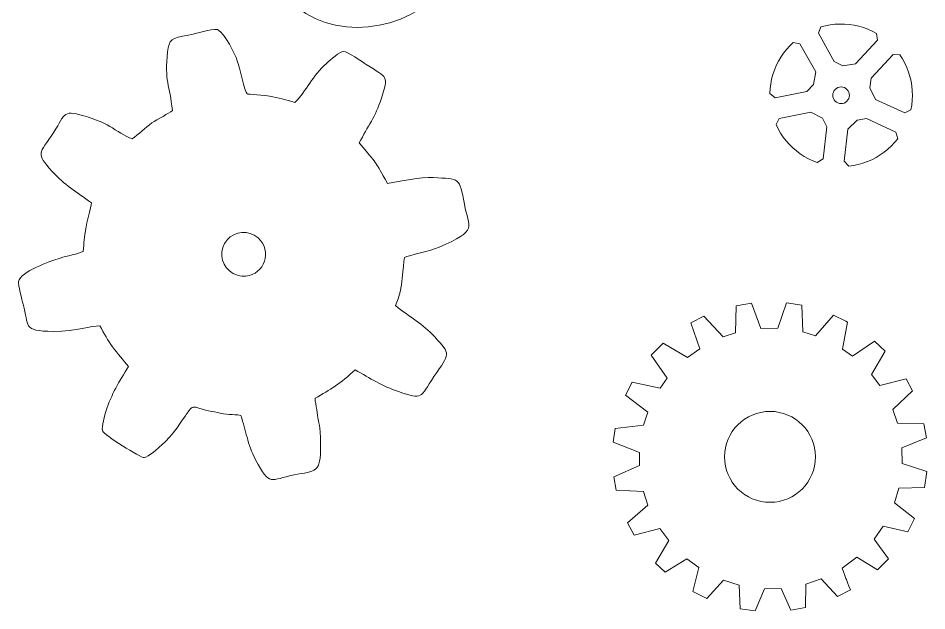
# Model space of a CAD drawing. Header units: centimetres. Extents: x -21.6 to 35.6, y -35.6 to 48.3.
# Drawn here: x -5.09 to 5.28, y 28.2 to 34.97 of the extents above; entities that cross this region are included whole.
import ezdxf

# ---------------------------------------------------------------- set-up
doc = ezdxf.new("R2010")
doc.units = ezdxf.units.CM
doc.header["$MEASUREMENT"] = 0
doc.layers.add('layer 1', color=7, linetype='Continuous')

msp = doc.modelspace()

# ---------------------------------------------------------------- linework, layer by layer
at = {"layer": 'layer 1', "color": 250, "lineweight": 9}
for points, knots in [([(-2.445, 39.6309), (-2.16984, 41.17608), (-0.21824, 41.07448), (-0.00657, 39.7198), (-0.00657, 39.7198), (0.31798, 38.23813), (-0.80137, 37.85773), (-0.17116, 36.40701), (-0.17116, 36.40701), (0.59435, 34.60783), (-2.73622, 34.112), (-2.19295, 36.398), (-2.19295, 36.398), (-1.68495, 37.73149), (-2.74133, 38.27622), (-2.445, 39.6309)], [0, 0, 0, 0, 0.2, 0.2, 0.2, 0.2, 0.4, 0.4, 0.4, 0.4, 0.6, 0.6, 0.6, 0.6, 1, 1, 1, 1]), ([(-1.20097, 33.5459), (-0.948, 33.24114), (-1.04445, 33.36384), (-0.87863, 33.08169), (-0.87863, 33.08169), (-0.73212, 33.10929), (-0.50253, 33.15841), (-0.35803, 33.14986), (-0.35803, 33.14986), (-0.0528, 33.13173), (-0.05877, 33.15659), (-0.00166, 32.84756), (-0.00166, 32.84756), (0.04988, 32.5688), (0.16676, 32.55517), (-0.29125, 32.3534), (-0.29125, 32.3534), (-0.38049, 32.31407), (-0.63524, 32.26126), (-0.68399, 32.23788), (-0.68399, 32.23788), (-0.70768, 32.13434), (-0.69635, 31.89381), (-0.78707, 31.68727), (-0.78707, 31.68727), (-0.62108, 31.55659), (-0.47883, 31.47955), (-0.3405, 31.3302), (-0.3405, 31.3302), (-0.15139, 31.126), (-0.16665, 31.1473), (-0.34857, 30.87668), (-0.34857, 30.87668), (-0.5136, 30.63125), (-0.46978, 30.61082), (-0.75243, 30.70549), (-0.75243, 30.70549), (-0.94061, 30.7685), (-1.07428, 30.85651), (-1.24973, 30.95494), (-1.24973, 30.95494), (-1.40942, 30.79768), (-1.53444, 30.72833), (-1.70391, 30.62965), (-1.70391, 30.62965), (-1.70768, 30.59074), (-1.69173, 30.54136), (-1.68684, 30.50134), (-1.68684, 30.50134), (-1.66079, 30.28766), (-1.64516, 30.36857), (-1.64234, 30.09566), (-1.64234, 30.09566), (-1.639, 29.77088), (-1.70012, 29.80208), (-1.94946, 29.75398), (-1.94946, 29.75398), (-2.21406, 29.70293), (-2.21893, 29.61531), (-2.38394, 29.92534), (-2.38394, 29.92534), (-2.48325, 30.11188), (-2.49108, 30.26029), (-2.55468, 30.43459), (-2.55468, 30.43459), (-2.60269, 30.44695), (-2.63981, 30.4396), (-2.68501, 30.44502), (-2.68501, 30.44502), (-2.72203, 30.44945), (-2.78128, 30.4569), (-2.81886, 30.46647), (-2.81886, 30.46647), (-2.87004, 30.4795), (-2.91061, 30.47918), (-2.95494, 30.49238), (-2.95494, 30.49238), (-3.06206, 30.52426), (-3.0882, 30.54663), (-3.12146, 30.51506), (-3.12146, 30.51506), (-3.12966, 30.50728), (-3.13891, 30.49618), (-3.14571, 30.48743), (-3.14571, 30.48743), (-3.15979, 30.46931), (-3.17288, 30.44988), (-3.18623, 30.43108), (-3.18623, 30.43108), (-3.29366, 30.27965), (-3.31481, 30.22572), (-3.46008, 30.09258), (-3.46008, 30.09258), (-3.4924, 30.06295), (-3.61391, 29.95433), (-3.65558, 29.95222), (-3.65558, 29.95222), (-3.6972, 29.95009), (-4.12033, 30.21333), (-4.13387, 30.26001), (-4.13387, 30.26001), (-4.14503, 30.29834), (-4.10472, 30.44319), (-4.08932, 30.49122), (-4.08932, 30.49122), (-4.03301, 30.66689), (-3.94347, 30.82442), (-3.83574, 30.99287), (-3.83574, 30.99287), (-3.8925, 31.06564), (-3.96231, 31.13994), (-4.01663, 31.21565), (-4.01663, 31.21565), (-4.06933, 31.28909), (-4.11498, 31.37367), (-4.16228, 31.45547), (-4.16228, 31.45547), (-4.26316, 31.46332), (-4.42354, 31.38981), (-4.69348, 31.3933), (-4.69348, 31.3933), (-5.05985, 31.39803), (-4.96578, 31.45386), (-5.03821, 31.70361), (-5.03821, 31.70361), (-5.05015, 31.7448), (-5.09474, 31.93314), (-5.08975, 31.96208), (-5.08975, 31.96208), (-5.06988, 32.0774), (-4.72722, 32.1944), (-4.61475, 32.2312), (-4.61475, 32.2312), (-4.54992, 32.2524), (-4.40077, 32.278), (-4.35325, 32.30725), (-4.35325, 32.30725), (-4.34635, 32.35111), (-4.34563, 32.39547), (-4.34217, 32.44019), (-4.34217, 32.44019), (-4.33025, 32.5946), (-4.25887, 32.82641), (-4.25894, 32.86152), (-4.25894, 32.86152), (-4.43475, 32.99136), (-4.56712, 33.06519), (-4.70529, 33.21991), (-4.70529, 33.21991), (-4.90032, 33.43827), (-4.85671, 33.40901), (-4.68856, 33.66844), (-4.68856, 33.66844), (-4.54905, 33.88371), (-4.59233, 33.93428), (-4.29139, 33.83775), (-4.29139, 33.83775), (-4.2121, 33.81231), (-4.13036, 33.78384), (-4.04984, 33.73468), (-4.04984, 33.73468), (-3.96998, 33.68588), (-3.87401, 33.62161), (-3.79323, 33.59241), (-3.79323, 33.59241), (-3.72414, 33.63674), (-3.64433, 33.72221), (-3.56765, 33.77455), (-3.56765, 33.77455), (-3.50556, 33.81695), (-3.37083, 33.88344), (-3.33359, 33.91564), (-3.33359, 33.91564), (-3.36657, 34.20784), (-3.42587, 34.25217), (-3.38871, 34.58661), (-3.38871, 34.58661), (-3.37356, 34.72303), (-3.34917, 34.74531), (-3.15286, 34.77738), (-3.15286, 34.77738), (-3.05002, 34.79417), (-2.90112, 34.84728), (-2.81937, 34.84085), (-2.81937, 34.84085), (-2.72831, 34.79104), (-2.62377, 34.56222), (-2.59353, 34.48455), (-2.59353, 34.48455), (-2.5659, 34.41349), (-2.50792, 34.1277), (-2.48054, 34.10453), (-2.48054, 34.10453), (-2.4805, 34.1045), (-2.27292, 34.08617), (-2.22462, 34.0783), (-2.22462, 34.0783), (-2.12924, 34.06275), (-2.03231, 34.03757), (-1.93632, 34.008), (-1.93632, 34.008), (-1.80086, 34.14411), (-1.73555, 34.31096), (-1.57635, 34.45397), (-1.57635, 34.45397), (-1.53202, 34.49382), (-1.42424, 34.58961), (-1.38013, 34.58973), (-1.38013, 34.58973), (-1.33724, 34.58991), (-1.16981, 34.47235), (-1.12225, 34.44131), (-1.12225, 34.44131), (-0.87633, 34.28081), (-0.86323, 34.32644), (-0.95207, 34.04507), (-0.95207, 34.04507), (-1.01243, 33.85389), (-1.10567, 33.73208), (-1.20097, 33.5459)], [0, 0, 0, 0, 0.01785714, 0.01785714, 0.01785714, 0.01785714, 0.03571429, 0.03571429, 0.03571429, 0.03571429, 0.05357143, 0.05357143, 0.05357143, 0.05357143, 0.07142857, 0.07142857, 0.07142857, 0.07142857, 0.08928571, 0.08928571, 0.08928571, 0.08928571, 0.10714286, 0.10714286, 0.10714286, 0.10714286, 0.125, 0.125, 0.125, 0.125, 0.14285714, 0.14285714, 0.14285714, 0.14285714, 0.16071429, 0.16071429, 0.16071429, 0.16071429, 0.17857143, 0.17857143, 0.17857143, 0.17857143, 0.19642857, 0.19642857, 0.19642857, 0.19642857, 0.21428571, 0.21428571, 0.21428571, 0.21428571, 0.23214286, 0.23214286, 0.23214286, 0.23214286, 0.25, 0.25, 0.25, 0.25, 0.26785714, 0.26785714, 0.26785714, 0.26785714, 0.28571429, 0.28571429, 0.28571429, 0.28571429, 0.30357143, 0.30357143, 0.30357143, 0.30357143, 0.32142857, 0.32142857, 0.32142857, 0.32142857, 0.33928571, 0.33928571, 0.33928571, 0.33928571, 0.35714286, 0.35714286, 0.35714286, 0.35714286, 0.375, 0.375, 0.375, 0.375, 0.39285714, 0.39285714, 0.39285714, 0.39285714, 0.41071429, 0.41071429, 0.41071429, 0.41071429, 0.42857143, 0.42857143, 0.42857143, 0.42857143, 0.44642857, 0.44642857, 0.44642857, 0.44642857, 0.46428571, 0.46428571, 0.46428571, 0.46428571, 0.48214286, 0.48214286, 0.48214286, 0.48214286, 0.5, 0.5, 0.5, 0.5, 0.51785714, 0.51785714, 0.51785714, 0.51785714, 0.53571429, 0.53571429, 0.53571429, 0.53571429, 0.55357143, 0.55357143, 0.55357143, 0.55357143, 0.57142857, 0.57142857, 0.57142857, 0.57142857, 0.58928571, 0.58928571, 0.58928571, 0.58928571, 0.60714286, 0.60714286, 0.60714286, 0.60714286, 0.625, 0.625, 0.625, 0.625, 0.64285714, 0.64285714, 0.64285714, 0.64285714, 0.66071429, 0.66071429, 0.66071429, 0.66071429, 0.67857143, 0.67857143, 0.67857143, 0.67857143, 0.69642857, 0.69642857, 0.69642857, 0.69642857, 0.71428571, 0.71428571, 0.71428571, 0.71428571, 0.73214286, 0.73214286, 0.73214286, 0.73214286, 0.75, 0.75, 0.75, 0.75, 0.76785714, 0.76785714, 0.76785714, 0.76785714, 0.78571429, 0.78571429, 0.78571429, 0.78571429, 0.80357143, 0.80357143, 0.80357143, 0.80357143, 0.82142857, 0.82142857, 0.82142857, 0.82142857, 0.83928571, 0.83928571, 0.83928571, 0.83928571, 0.85714286, 0.85714286, 0.85714286, 0.85714286, 0.875, 0.875, 0.875, 0.875, 0.89285714, 0.89285714, 0.89285714, 0.89285714, 0.91071429, 0.91071429, 0.91071429, 0.91071429, 0.92857143, 0.92857143, 0.92857143, 0.92857143, 0.94642857, 0.94642857, 0.94642857, 0.94642857, 0.96428571, 0.96428571, 0.96428571, 0.96428571, 1, 1, 1, 1]), ([(-2.35619, 32.4614), (-2.46476, 32.55972), (-2.62656, 32.5318), (-2.70687, 32.44079), (-2.70687, 32.44079), (-2.80574, 32.32873), (-2.78215, 32.17299), (-2.68671, 32.08695), (-2.68671, 32.08695), (-2.62676, 32.03291), (-2.55147, 32.01991), (-2.4956, 32.02528), (-2.4956, 32.02528), (-2.28693, 32.04534), (-2.18728, 32.30846), (-2.35619, 32.4614)], [0, 0, 0, 0, 0.2, 0.2, 0.2, 0.2, 0.4, 0.4, 0.4, 0.4, 0.6, 0.6, 0.6, 0.6, 1, 1, 1, 1]), ([(4.35136, 31.50976), (4.35136, 31.50976), (4.37085, 31.50016), (4.37085, 31.50016), (4.37085, 31.50016), (4.37085, 31.50016), (4.31459, 31.19128), (4.31459, 31.19128), (4.31459, 31.19128), (4.31459, 31.19128), (4.42887, 31.10971), (4.42887, 31.10971), (4.42887, 31.10971), (4.42887, 31.10971), (4.68085, 31.28235), (4.68085, 31.28235), (4.68085, 31.28235), (4.68085, 31.28235), (4.80001, 31.16823), (4.80001, 31.16823), (4.80001, 31.16823), (4.80001, 31.16823), (4.64563, 30.90088), (4.64563, 30.90088), (4.64563, 30.90088), (4.64563, 30.90088), (4.74157, 30.7749), (4.74157, 30.7749), (4.74157, 30.7749), (4.74157, 30.7749), (5.04111, 30.85021), (5.04111, 30.85021), (5.04111, 30.85021), (5.04111, 30.85021), (5.11338, 30.71536), (5.11338, 30.71536), (5.11338, 30.71536), (5.11338, 30.71536), (4.88914, 30.49986), (4.88914, 30.49986), (4.88914, 30.49986), (4.88914, 30.49986), (4.94252, 30.34433), (4.94252, 30.34433), (4.94252, 30.34433), (4.94252, 30.34433), (5.24404, 30.33738), (5.24404, 30.33738), (5.24404, 30.33738), (5.24404, 30.33738), (5.2715, 30.17756), (5.2715, 30.17756), (5.2715, 30.17756), (5.2715, 30.17756), (4.99301, 30.06205), (4.99301, 30.06205), (4.99301, 30.06205), (4.99301, 30.06205), (4.9967, 29.88659), (4.9967, 29.88659), (4.9967, 29.88659), (4.9967, 29.88659), (5.27696, 29.79544), (5.27696, 29.79544), (5.27696, 29.79544), (5.27696, 29.79544), (5.24915, 29.60976), (5.24915, 29.60976), (5.24915, 29.60976), (5.24915, 29.60976), (4.95881, 29.60449), (4.95881, 29.60449), (4.95881, 29.60449), (4.95881, 29.60449), (4.90913, 29.43773), (4.90913, 29.43773), (4.90913, 29.43773), (4.90913, 29.43773), (5.13645, 29.25777), (5.13645, 29.25777), (5.13645, 29.25777), (5.13645, 29.25777), (5.0591, 29.10397), (5.0591, 29.10397), (5.0591, 29.10397), (5.0591, 29.10397), (4.78038, 29.17084), (4.78038, 29.17084), (4.78038, 29.17084), (4.78038, 29.17084), (4.67512, 29.02068), (4.67512, 29.02068), (4.67512, 29.02068), (4.67512, 29.02068), (4.83866, 28.7968), (4.83866, 28.7968), (4.83866, 28.7968), (4.83866, 28.7968), (4.71485, 28.67124), (4.71485, 28.67124), (4.71485, 28.67124), (4.71485, 28.67124), (4.47843, 28.81672), (4.47843, 28.81672), (4.47843, 28.81672), (4.47843, 28.81672), (4.309, 28.69081), (4.309, 28.69081), (4.309, 28.69081), (4.40399, 28.44184), (4.309, 28.69081), (4.40399, 28.44184), (4.40399, 28.44184), (4.40399, 28.44184), (4.25869, 28.36566), (4.25869, 28.36566), (4.25869, 28.36566), (4.25869, 28.36566), (4.07011, 28.56669), (4.07011, 28.56669), (4.07011, 28.56669), (4.07011, 28.56669), (3.89686, 28.5077), (3.89686, 28.5077), (3.89686, 28.5077), (3.89686, 28.5077), (3.89174, 28.24008), (3.89174, 28.24008), (3.89174, 28.24008), (3.89174, 28.24008), (3.72639, 28.21067), (3.72639, 28.21067), (3.72639, 28.21067), (3.72639, 28.21067), (3.61467, 28.45872), (3.61467, 28.45872), (3.61467, 28.45872), (3.61467, 28.45872), (3.42497, 28.45586), (3.42497, 28.45586), (3.42497, 28.45586), (3.42497, 28.45586), (3.31862, 28.20284), (3.31862, 28.20284), (3.31862, 28.20284), (3.31862, 28.20284), (3.14719, 28.22672), (3.14719, 28.22672), (3.14719, 28.22672), (3.14719, 28.22672), (3.13533, 28.49759), (3.13533, 28.49759), (3.13533, 28.49759), (3.13533, 28.49759), (2.95423, 28.55434), (2.95423, 28.55434), (2.95423, 28.55434), (2.95423, 28.55434), (2.76713, 28.34259), (2.76713, 28.34259), (2.76713, 28.34259), (2.76713, 28.34259), (2.74477, 28.35358), (2.74477, 28.35358), (2.74477, 28.35358), (2.74477, 28.35358), (2.60423, 28.42259), (2.60423, 28.42259), (2.60423, 28.42259), (2.60423, 28.42259), (2.67446, 28.69713), (2.67446, 28.69713), (2.67446, 28.69713), (2.67446, 28.69713), (2.5382, 28.79706), (2.5382, 28.79706), (2.5382, 28.79706), (2.5382, 28.79706), (2.29125, 28.6428), (2.29125, 28.6428), (2.29125, 28.6428), (2.29125, 28.6428), (2.18063, 28.74836), (2.18063, 28.74836), (2.18063, 28.74836), (2.18063, 28.74836), (2.33072, 29.00507), (2.33072, 29.00507), (2.33072, 29.00507), (2.33072, 29.00507), (2.22932, 29.14462), (2.22932, 29.14462), (2.22932, 29.14462), (2.22932, 29.14462), (1.93661, 29.06736), (1.93661, 29.06736), (1.93661, 29.06736), (1.93661, 29.06736), (1.86165, 29.20647), (1.86165, 29.20647), (1.86165, 29.20647), (1.86165, 29.20647), (2.09409, 29.41109), (2.09409, 29.41109), (2.09409, 29.41109), (2.09409, 29.41109), (2.0443, 29.5649), (2.0443, 29.5649), (2.0443, 29.5649), (2.0443, 29.5649), (1.73161, 29.5801), (1.73161, 29.5801), (1.73161, 29.5801), (1.73161, 29.5801), (1.70476, 29.73096), (1.70476, 29.73096), (1.70476, 29.73096), (1.70476, 29.73096), (1.99767, 29.86181), (1.99767, 29.86181), (1.99767, 29.86181), (1.99767, 29.86181), (1.99694, 30.00886), (1.99694, 30.00886), (1.99694, 30.00886), (1.99694, 30.00886), (1.69736, 30.12683), (1.69736, 30.12683), (1.69736, 30.12683), (1.69736, 30.12683), (1.71991, 30.28632), (1.71991, 30.28632), (1.71991, 30.28632), (1.71991, 30.28632), (2.04486, 30.32293), (2.04486, 30.32293), (2.04486, 30.32293), (2.04486, 30.32293), (2.09241, 30.47022), (2.09241, 30.47022), (2.09241, 30.47022), (2.09241, 30.47022), (1.83811, 30.66575), (1.83811, 30.66575), (1.83811, 30.66575), (1.83811, 30.66575), (1.91325, 30.81556), (1.91325, 30.81556), (1.91325, 30.81556), (1.91325, 30.81556), (2.23163, 30.74469), (2.23163, 30.74469), (2.23163, 30.74469), (2.23163, 30.74469), (2.31324, 30.85887), (2.31324, 30.85887), (2.31324, 30.85887), (2.31324, 30.85887), (2.13222, 31.12238), (2.13222, 31.12238), (2.13222, 31.12238), (2.13222, 31.12238), (2.2676, 31.25924), (2.2676, 31.25924), (2.2676, 31.25924), (2.2676, 31.25924), (2.54606, 31.09506), (2.54606, 31.09506), (2.54606, 31.09506), (2.54606, 31.09506), (2.68531, 31.19556), (2.68531, 31.19556), (2.68531, 31.19556), (2.68531, 31.19556), (2.5844, 31.48938), (2.5844, 31.48938), (2.5844, 31.48938), (2.5844, 31.48938), (2.73325, 31.56555), (2.73325, 31.56555), (2.73325, 31.56555), (2.73325, 31.56555), (2.9538, 31.33119), (2.9538, 31.33119), (2.9538, 31.33119), (2.9538, 31.33119), (3.09226, 31.37686), (3.09226, 31.37686), (3.09226, 31.37686), (3.09226, 31.37686), (3.09912, 31.68669), (3.09912, 31.68669), (3.09912, 31.68669), (3.09912, 31.68669), (3.27468, 31.71575), (3.27468, 31.71575), (3.27468, 31.71575), (3.27468, 31.71575), (3.38392, 31.42737), (3.38392, 31.42737), (3.38392, 31.42737), (3.38392, 31.42737), (3.57444, 31.42953), (3.57444, 31.42953), (3.57444, 31.42953), (3.57444, 31.42953), (3.67423, 31.71852), (3.67423, 31.71852), (3.67423, 31.71852), (3.67423, 31.71852), (3.85083, 31.6918), (3.85083, 31.6918), (3.85083, 31.6918), (3.85083, 31.6918), (3.8602, 31.38753), (3.8602, 31.38753), (3.8602, 31.38753), (3.8602, 31.38753), (4.00507, 31.34394), (4.00507, 31.34394), (4.00507, 31.34394), (4.00507, 31.34394), (4.21157, 31.57869), (4.21157, 31.57869), (4.21157, 31.57869), (4.21157, 31.57869), (4.35136, 31.50976), (4.35136, 31.50976)], [0, 0, 0, 0, 0.01204819, 0.01204819, 0.01204819, 0.01204819, 0.02409639, 0.02409639, 0.02409639, 0.02409639, 0.03614458, 0.03614458, 0.03614458, 0.03614458, 0.04819277, 0.04819277, 0.04819277, 0.04819277, 0.06024096, 0.06024096, 0.06024096, 0.06024096, 0.07228916, 0.07228916, 0.07228916, 0.07228916, 0.08433735, 0.08433735, 0.08433735, 0.08433735, 0.09638554, 0.09638554, 0.09638554, 0.09638554, 0.10843373, 0.10843373, 0.10843373, 0.10843373, 0.12048193, 0.12048193, 0.12048193, 0.12048193, 0.13253012, 0.13253012, 0.13253012, 0.13253012, 0.14457831, 0.14457831, 0.14457831, 0.14457831, 0.15662651, 0.15662651, 0.15662651, 0.15662651, 0.1686747, 0.1686747, 0.1686747, 0.1686747, 0.18072289, 0.18072289, 0.18072289, 0.18072289, 0.19277108, 0.19277108, 0.19277108, 0.19277108, 0.20481928, 0.20481928, 0.20481928, 0.20481928, 0.21686747, 0.21686747, 0.21686747, 0.21686747, 0.22891566, 0.22891566, 0.22891566, 0.22891566, 0.24096386, 0.24096386, 0.24096386, 0.24096386, 0.25301205, 0.25301205, 0.25301205, 0.25301205, 0.26506024, 0.26506024, 0.26506024, 0.26506024, 0.27710843, 0.27710843, 0.27710843, 0.27710843, 0.28915663, 0.28915663, 0.28915663, 0.28915663, 0.30120482, 0.30120482, 0.30120482, 0.30120482, 0.31325301, 0.31325301, 0.31325301, 0.31325301, 0.3253012, 0.3253012, 0.3253012, 0.3253012, 0.3373494, 0.3373494, 0.3373494, 0.3373494, 0.34939759, 0.34939759, 0.34939759, 0.34939759, 0.36144578, 0.36144578, 0.36144578, 0.36144578, 0.37349398, 0.37349398, 0.37349398, 0.37349398, 0.38554217, 0.38554217, 0.38554217, 0.38554217, 0.39759036, 0.39759036, 0.39759036, 0.39759036, 0.40963855, 0.40963855, 0.40963855, 0.40963855, 0.42168675, 0.42168675, 0.42168675, 0.42168675, 0.43373494, 0.43373494, 0.43373494, 0.43373494, 0.44578313, 0.44578313, 0.44578313, 0.44578313, 0.45783133, 0.45783133, 0.45783133, 0.45783133, 0.46987952, 0.46987952, 0.46987952, 0.46987952, 0.48192771, 0.48192771, 0.48192771, 0.48192771, 0.4939759, 0.4939759, 0.4939759, 0.4939759, 0.5060241, 0.5060241, 0.5060241, 0.5060241, 0.51807229, 0.51807229, 0.51807229, 0.51807229, 0.53012048, 0.53012048, 0.53012048, 0.53012048, 0.54216867, 0.54216867, 0.54216867, 0.54216867, 0.55421687, 0.55421687, 0.55421687, 0.55421687, 0.56626506, 0.56626506, 0.56626506, 0.56626506, 0.57831325, 0.57831325, 0.57831325, 0.57831325, 0.59036145, 0.59036145, 0.59036145, 0.59036145, 0.60240964, 0.60240964, 0.60240964, 0.60240964, 0.61445783, 0.61445783, 0.61445783, 0.61445783, 0.62650602, 0.62650602, 0.62650602, 0.62650602, 0.63855422, 0.63855422, 0.63855422, 0.63855422, 0.65060241, 0.65060241, 0.65060241, 0.65060241, 0.6626506, 0.6626506, 0.6626506, 0.6626506, 0.6746988, 0.6746988, 0.6746988, 0.6746988, 0.68674699, 0.68674699, 0.68674699, 0.68674699, 0.69879518, 0.69879518, 0.69879518, 0.69879518, 0.71084337, 0.71084337, 0.71084337, 0.71084337, 0.72289157, 0.72289157, 0.72289157, 0.72289157, 0.73493976, 0.73493976, 0.73493976, 0.73493976, 0.74698795, 0.74698795, 0.74698795, 0.74698795, 0.75903614, 0.75903614, 0.75903614, 0.75903614, 0.77108434, 0.77108434, 0.77108434, 0.77108434, 0.78313253, 0.78313253, 0.78313253, 0.78313253, 0.79518072, 0.79518072, 0.79518072, 0.79518072, 0.80722892, 0.80722892, 0.80722892, 0.80722892, 0.81927711, 0.81927711, 0.81927711, 0.81927711, 0.8313253, 0.8313253, 0.8313253, 0.8313253, 0.84337349, 0.84337349, 0.84337349, 0.84337349, 0.85542169, 0.85542169, 0.85542169, 0.85542169, 0.86746988, 0.86746988, 0.86746988, 0.86746988, 0.87951807, 0.87951807, 0.87951807, 0.87951807, 0.89156627, 0.89156627, 0.89156627, 0.89156627, 0.90361446, 0.90361446, 0.90361446, 0.90361446, 0.91566265, 0.91566265, 0.91566265, 0.91566265, 0.92771084, 0.92771084, 0.92771084, 0.92771084, 0.93975904, 0.93975904, 0.93975904, 0.93975904, 0.95180723, 0.95180723, 0.95180723, 0.95180723, 0.96385542, 0.96385542, 0.96385542, 0.96385542, 0.97590361, 0.97590361, 0.97590361, 0.97590361, 1, 1, 1, 1]), ([(3.48717, 30.47957), (3.77375, 30.47957), (4.00607, 30.24726), (4.00607, 29.96069), (4.00607, 29.96069), (4.00607, 29.6741), (3.77375, 29.44179), (3.48717, 29.44179), (3.48717, 29.44179), (3.2006, 29.44179), (2.96828, 29.6741), (2.96828, 29.96069), (2.96828, 29.96069), (2.96828, 30.24726), (3.2006, 30.47957), (3.48717, 30.47957)], [0, 0, 0, 0, 0.2, 0.2, 0.2, 0.2, 0.4, 0.4, 0.4, 0.4, 0.6, 0.6, 0.6, 0.6, 1, 1, 1, 1])]:
    msp.add_open_spline(points, degree=3, knots=knots, dxfattribs=at)
at = {"layer": 'layer 1', "lineweight": 9}
for points, knots in [([(4.46348, 34.44719), (4.46348, 34.44719), (4.71342, 34.7188), (4.71342, 34.7188), (4.71342, 34.7188), (4.71342, 34.7188), (4.7021, 34.79597), (4.7021, 34.79597), (4.7021, 34.79597), (4.7021, 34.79597), (4.6537, 34.82147), (4.6537, 34.82147), (4.6537, 34.82147), (4.6537, 34.82147), (4.60371, 34.84368), (4.60371, 34.84368), (4.60371, 34.84368), (4.60371, 34.84368), (4.55234, 34.86247), (4.55234, 34.86247), (4.55234, 34.86247), (4.55234, 34.86247), (4.49983, 34.87777), (4.49983, 34.87777), (4.49983, 34.87777), (4.49983, 34.87777), (4.4464, 34.88952), (4.4464, 34.88952), (4.4464, 34.88952), (4.4464, 34.88952), (4.39231, 34.89764), (4.39231, 34.89764), (4.39231, 34.89764), (4.39231, 34.89764), (4.33779, 34.90213), (4.33779, 34.90213), (4.33779, 34.90213), (4.33779, 34.90213), (4.28309, 34.90293), (4.28309, 34.90293), (4.28309, 34.90293), (4.28309, 34.90293), (4.22847, 34.90006), (4.22847, 34.90006), (4.22847, 34.90006), (4.22847, 34.90006), (4.17416, 34.89354), (4.17416, 34.89354), (4.17416, 34.89354), (4.17416, 34.89354), (4.12041, 34.88338), (4.12041, 34.88338), (4.12041, 34.88338), (4.12041, 34.88338), (4.06746, 34.86963), (4.06746, 34.86963), (4.06746, 34.86963), (4.06746, 34.86963), (4.03877, 34.79711), (4.03877, 34.79711), (4.03877, 34.79711), (4.03877, 34.79711), (4.21984, 34.47547), (4.21984, 34.47547), (4.21984, 34.47547), (4.21984, 34.47547), (4.3174, 34.42569), (4.3174, 34.42569), (4.3174, 34.42569), (4.3174, 34.42569), (4.46348, 34.44719), (4.46348, 34.44719)], [0, 0, 0, 0, 0.05263158, 0.05263158, 0.05263158, 0.05263158, 0.10526316, 0.10526316, 0.10526316, 0.10526316, 0.15789474, 0.15789474, 0.15789474, 0.15789474, 0.21052632, 0.21052632, 0.21052632, 0.21052632, 0.26315789, 0.26315789, 0.26315789, 0.26315789, 0.31578947, 0.31578947, 0.31578947, 0.31578947, 0.36842105, 0.36842105, 0.36842105, 0.36842105, 0.42105263, 0.42105263, 0.42105263, 0.42105263, 0.47368421, 0.47368421, 0.47368421, 0.47368421, 0.52631579, 0.52631579, 0.52631579, 0.52631579, 0.57894737, 0.57894737, 0.57894737, 0.57894737, 0.63157895, 0.63157895, 0.63157895, 0.63157895, 0.68421053, 0.68421053, 0.68421053, 0.68421053, 0.73684211, 0.73684211, 0.73684211, 0.73684211, 0.78947368, 0.78947368, 0.78947368, 0.78947368, 0.84210526, 0.84210526, 0.84210526, 0.84210526, 0.89473684, 0.89473684, 0.89473684, 0.89473684, 1, 1, 1, 1]), ([(4.00867, 34.35658), (4.00867, 34.35658), (3.82758, 34.67822), (3.82758, 34.67822), (3.82758, 34.67822), (3.82758, 34.67822), (3.75069, 34.69128), (3.75069, 34.69128), (3.75069, 34.69128), (3.75069, 34.69128), (3.71148, 34.65315), (3.71148, 34.65315), (3.71148, 34.65315), (3.71148, 34.65315), (3.67491, 34.61247), (3.67491, 34.61247), (3.67491, 34.61247), (3.67491, 34.61247), (3.64117, 34.56942), (3.64117, 34.56942), (3.64117, 34.56942), (3.64117, 34.56942), (3.61039, 34.5242), (3.61039, 34.5242), (3.61039, 34.5242), (3.61039, 34.5242), (3.58271, 34.47702), (3.58271, 34.47702), (3.58271, 34.47702), (3.58271, 34.47702), (3.55826, 34.42808), (3.55826, 34.42808), (3.55826, 34.42808), (3.55826, 34.42808), (3.53715, 34.37762), (3.53715, 34.37762), (3.53715, 34.37762), (3.53715, 34.37762), (3.51948, 34.32585), (3.51948, 34.32585), (3.51948, 34.32585), (3.51948, 34.32585), (3.50533, 34.27301), (3.50533, 34.27301), (3.50533, 34.27301), (3.50533, 34.27301), (3.49476, 34.21934), (3.49476, 34.21934), (3.49476, 34.21934), (3.49476, 34.21934), (3.48781, 34.16509), (3.48781, 34.16509), (3.48781, 34.16509), (3.48781, 34.16509), (3.48452, 34.11049), (3.48452, 34.11049), (3.48452, 34.11049), (3.48452, 34.11049), (3.54462, 34.06078), (3.54462, 34.06078), (3.54462, 34.06078), (3.54462, 34.06078), (3.90648, 34.1336), (3.90648, 34.1336), (3.90648, 34.1336), (3.90648, 34.1336), (3.98396, 34.211), (3.98396, 34.211), (3.98396, 34.211), (3.98396, 34.211), (4.00867, 34.35658), (4.00867, 34.35658)], [0, 0, 0, 0, 0.05263158, 0.05263158, 0.05263158, 0.05263158, 0.10526316, 0.10526316, 0.10526316, 0.10526316, 0.15789474, 0.15789474, 0.15789474, 0.15789474, 0.21052632, 0.21052632, 0.21052632, 0.21052632, 0.26315789, 0.26315789, 0.26315789, 0.26315789, 0.31578947, 0.31578947, 0.31578947, 0.31578947, 0.36842105, 0.36842105, 0.36842105, 0.36842105, 0.42105263, 0.42105263, 0.42105263, 0.42105263, 0.47368421, 0.47368421, 0.47368421, 0.47368421, 0.52631579, 0.52631579, 0.52631579, 0.52631579, 0.57894737, 0.57894737, 0.57894737, 0.57894737, 0.63157895, 0.63157895, 0.63157895, 0.63157895, 0.68421053, 0.68421053, 0.68421053, 0.68421053, 0.73684211, 0.73684211, 0.73684211, 0.73684211, 0.78947368, 0.78947368, 0.78947368, 0.78947368, 0.84210526, 0.84210526, 0.84210526, 0.84210526, 0.89473684, 0.89473684, 0.89473684, 0.89473684, 1, 1, 1, 1]), ([(4.69021, 34.04263), (4.69021, 34.04263), (5.02577, 33.88885), (5.02577, 33.88885), (5.02577, 33.88885), (5.02577, 33.88885), (5.09565, 33.92348), (5.09565, 33.92348), (5.09565, 33.92348), (5.09565, 33.92348), (5.10496, 33.97739), (5.10496, 33.97739), (5.10496, 33.97739), (5.10496, 33.97739), (5.11062, 34.03178), (5.11062, 34.03178), (5.11062, 34.03178), (5.11062, 34.03178), (5.11262, 34.08645), (5.11262, 34.08645), (5.11262, 34.08645), (5.11262, 34.08645), (5.11095, 34.14113), (5.11095, 34.14113), (5.11095, 34.14113), (5.11095, 34.14113), (5.10561, 34.19557), (5.10561, 34.19557), (5.10561, 34.19557), (5.10561, 34.19557), (5.09662, 34.24953), (5.09662, 34.24953), (5.09662, 34.24953), (5.09662, 34.24953), (5.08404, 34.30275), (5.08404, 34.30275), (5.08404, 34.30275), (5.08404, 34.30275), (5.0679, 34.35502), (5.0679, 34.35502), (5.0679, 34.35502), (5.0679, 34.35502), (5.0483, 34.40608), (5.0483, 34.40608), (5.0483, 34.40608), (5.0483, 34.40608), (5.0253, 34.45572), (5.0253, 34.45572), (5.0253, 34.45572), (5.0253, 34.45572), (4.99903, 34.5037), (4.99903, 34.5037), (4.99903, 34.5037), (4.99903, 34.5037), (4.96959, 34.54981), (4.96959, 34.54981), (4.96959, 34.54981), (4.96959, 34.54981), (4.89176, 34.5547), (4.89176, 34.5547), (4.89176, 34.5547), (4.89176, 34.5547), (4.64181, 34.28309), (4.64181, 34.28309), (4.64181, 34.28309), (4.64181, 34.28309), (4.62463, 34.17493), (4.62463, 34.17493), (4.62463, 34.17493), (4.62463, 34.17493), (4.69021, 34.04263), (4.69021, 34.04263)], [0, 0, 0, 0, 0.05263158, 0.05263158, 0.05263158, 0.05263158, 0.10526316, 0.10526316, 0.10526316, 0.10526316, 0.15789474, 0.15789474, 0.15789474, 0.15789474, 0.21052632, 0.21052632, 0.21052632, 0.21052632, 0.26315789, 0.26315789, 0.26315789, 0.26315789, 0.31578947, 0.31578947, 0.31578947, 0.31578947, 0.36842105, 0.36842105, 0.36842105, 0.36842105, 0.42105263, 0.42105263, 0.42105263, 0.42105263, 0.47368421, 0.47368421, 0.47368421, 0.47368421, 0.52631579, 0.52631579, 0.52631579, 0.52631579, 0.57894737, 0.57894737, 0.57894737, 0.57894737, 0.63157895, 0.63157895, 0.63157895, 0.63157895, 0.68421053, 0.68421053, 0.68421053, 0.68421053, 0.73684211, 0.73684211, 0.73684211, 0.73684211, 0.78947368, 0.78947368, 0.78947368, 0.78947368, 0.84210526, 0.84210526, 0.84210526, 0.84210526, 0.89473684, 0.89473684, 0.89473684, 0.89473684, 1, 1, 1, 1]), ([(4.38654, 34.12442), (4.36691, 34.17308), (4.31156, 34.19661), (4.2629, 34.17698), (4.2629, 34.17698), (4.21424, 34.15735), (4.1907, 34.102), (4.21033, 34.05334), (4.21033, 34.05334), (4.22996, 34.00469), (4.28531, 33.98115), (4.33397, 34.00078), (4.33397, 34.00078), (4.38262, 34.0204), (4.40616, 34.07576), (4.38654, 34.12442)], [0, 0, 0, 0, 0.2, 0.2, 0.2, 0.2, 0.4, 0.4, 0.4, 0.4, 0.6, 0.6, 0.6, 0.6, 1, 1, 1, 1]), ([(3.95429, 33.89602), (3.95429, 33.89602), (3.59244, 33.82319), (3.59244, 33.82319), (3.59244, 33.82319), (3.59244, 33.82319), (3.55625, 33.75411), (3.55625, 33.75411), (3.55625, 33.75411), (3.55625, 33.75411), (3.5804, 33.70503), (3.5804, 33.70503), (3.5804, 33.70503), (3.5804, 33.70503), (3.60779, 33.65768), (3.60779, 33.65768), (3.60779, 33.65768), (3.60779, 33.65768), (3.63831, 33.61228), (3.63831, 33.61228), (3.63831, 33.61228), (3.63831, 33.61228), (3.6718, 33.56904), (3.6718, 33.56904), (3.6718, 33.56904), (3.6718, 33.56904), (3.70812, 33.52813), (3.70812, 33.52813), (3.70812, 33.52813), (3.70812, 33.52813), (3.7471, 33.48976), (3.7471, 33.48976), (3.7471, 33.48976), (3.7471, 33.48976), (3.78858, 33.45409), (3.78858, 33.45409), (3.78858, 33.45409), (3.78858, 33.45409), (3.83236, 33.42129), (3.83236, 33.42129), (3.83236, 33.42129), (3.83236, 33.42129), (3.87823, 33.3915), (3.87823, 33.3915), (3.87823, 33.3915), (3.87823, 33.3915), (3.92601, 33.36485), (3.92601, 33.36485), (3.92601, 33.36485), (3.92601, 33.36485), (3.97546, 33.34149), (3.97546, 33.34149), (3.97546, 33.34149), (3.97546, 33.34149), (4.02637, 33.32149), (4.02637, 33.32149), (4.02637, 33.32149), (4.02637, 33.32149), (4.09222, 33.36328), (4.09222, 33.36328), (4.09222, 33.36328), (4.09222, 33.36328), (4.13477, 33.72994), (4.13477, 33.72994), (4.13477, 33.72994), (4.13477, 33.72994), (4.08511, 33.82753), (4.08511, 33.82753), (4.08511, 33.82753), (4.08511, 33.82753), (3.95429, 33.89602), (3.95429, 33.89602)], [0, 0, 0, 0, 0.05263158, 0.05263158, 0.05263158, 0.05263158, 0.10526316, 0.10526316, 0.10526316, 0.10526316, 0.15789474, 0.15789474, 0.15789474, 0.15789474, 0.21052632, 0.21052632, 0.21052632, 0.21052632, 0.26315789, 0.26315789, 0.26315789, 0.26315789, 0.31578947, 0.31578947, 0.31578947, 0.31578947, 0.36842105, 0.36842105, 0.36842105, 0.36842105, 0.42105263, 0.42105263, 0.42105263, 0.42105263, 0.47368421, 0.47368421, 0.47368421, 0.47368421, 0.52631579, 0.52631579, 0.52631579, 0.52631579, 0.57894737, 0.57894737, 0.57894737, 0.57894737, 0.63157895, 0.63157895, 0.63157895, 0.63157895, 0.68421053, 0.68421053, 0.68421053, 0.68421053, 0.73684211, 0.73684211, 0.73684211, 0.73684211, 0.78947368, 0.78947368, 0.78947368, 0.78947368, 0.84210526, 0.84210526, 0.84210526, 0.84210526, 0.89473684, 0.89473684, 0.89473684, 0.89473684, 1, 1, 1, 1]), ([(4.37552, 33.70199), (4.37552, 33.70199), (4.33295, 33.33534), (4.33295, 33.33534), (4.33295, 33.33534), (4.33295, 33.33534), (4.38747, 33.27957), (4.38747, 33.27957), (4.38747, 33.27957), (4.38747, 33.27957), (4.44161, 33.28738), (4.44161, 33.28738), (4.44161, 33.28738), (4.44161, 33.28738), (4.49511, 33.2988), (4.49511, 33.2988), (4.49511, 33.2988), (4.49511, 33.2988), (4.54772, 33.31379), (4.54772, 33.31379), (4.54772, 33.31379), (4.54772, 33.31379), (4.5992, 33.33228), (4.5992, 33.33228), (4.5992, 33.33228), (4.5992, 33.33228), (4.64933, 33.35418), (4.64933, 33.35418), (4.64933, 33.35418), (4.64933, 33.35418), (4.69787, 33.3794), (4.69787, 33.3794), (4.69787, 33.3794), (4.69787, 33.3794), (4.7446, 33.40782), (4.7446, 33.40782), (4.7446, 33.40782), (4.7446, 33.40782), (4.78932, 33.43932), (4.78932, 33.43932), (4.78932, 33.43932), (4.78932, 33.43932), (4.83183, 33.47374), (4.83183, 33.47374), (4.83183, 33.47374), (4.83183, 33.47374), (4.87193, 33.51095), (4.87193, 33.51095), (4.87193, 33.51095), (4.87193, 33.51095), (4.90944, 33.55076), (4.90944, 33.55076), (4.90944, 33.55076), (4.90944, 33.55076), (4.9442, 33.593), (4.9442, 33.593), (4.9442, 33.593), (4.9442, 33.593), (4.9248, 33.66854), (4.9248, 33.66854), (4.9248, 33.66854), (4.9248, 33.66854), (4.58924, 33.82232), (4.58924, 33.82232), (4.58924, 33.82232), (4.58924, 33.82232), (4.48107, 33.80524), (4.48107, 33.80524), (4.48107, 33.80524), (4.48107, 33.80524), (4.37552, 33.70199), (4.37552, 33.70199)], [0, 0, 0, 0, 0.05263158, 0.05263158, 0.05263158, 0.05263158, 0.10526316, 0.10526316, 0.10526316, 0.10526316, 0.15789474, 0.15789474, 0.15789474, 0.15789474, 0.21052632, 0.21052632, 0.21052632, 0.21052632, 0.26315789, 0.26315789, 0.26315789, 0.26315789, 0.31578947, 0.31578947, 0.31578947, 0.31578947, 0.36842105, 0.36842105, 0.36842105, 0.36842105, 0.42105263, 0.42105263, 0.42105263, 0.42105263, 0.47368421, 0.47368421, 0.47368421, 0.47368421, 0.52631579, 0.52631579, 0.52631579, 0.52631579, 0.57894737, 0.57894737, 0.57894737, 0.57894737, 0.63157895, 0.63157895, 0.63157895, 0.63157895, 0.68421053, 0.68421053, 0.68421053, 0.68421053, 0.73684211, 0.73684211, 0.73684211, 0.73684211, 0.78947368, 0.78947368, 0.78947368, 0.78947368, 0.84210526, 0.84210526, 0.84210526, 0.84210526, 0.89473684, 0.89473684, 0.89473684, 0.89473684, 1, 1, 1, 1])]:
    msp.add_open_spline(points, degree=3, knots=knots, dxfattribs=at)

doc.saveas('drawing.dxf')
